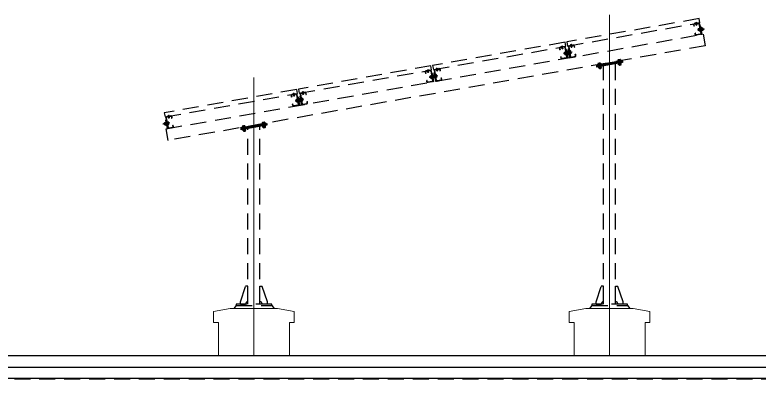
# Model space of a CAD drawing. Header units: millimetres. Extents: x 19868 to 801382, y -4805 to 85279.
# Drawn here: x 65672 to 71949, y 48182 to 51255 of the extents above; entities that cross this region are included whole.
import ezdxf

# ---------------------------------------------------------------- set-up
doc = ezdxf.new("R2010")
doc.units = ezdxf.units.MM
doc.header["$LTSCALE"] = 250
doc.linetypes.add('CENTER', pattern=[50.8, 31.75, -6.35, 6.35, -6.35])
doc.linetypes.add('HID', pattern=[2.8, 1.8, -1])
doc.layers.add('A-ELE-9', color=9, linetype='Continuous', lineweight=5)
doc.layers.add('CEN', color=1, linetype='Continuous', lineweight=9)
for name, color, linetype in [('A-FIN', 6, 'Continuous'), ('A-FIN-8', 8, 'Continuous'), ('A-HAT-WIREMESH', 9, 'g_mesh'), ('A-WP', 1, 'HID'), ('S-ELE-5', 8, 'Continuous'), ('태양광', 7, 'Continuous'), ('태양광 모듈', 150, 'Continuous'), ('태양광구조물', 7, 'Continuous')]:
    doc.layers.add(name, color=color, linetype=linetype)
doc.styles.add('Gdim', font='')
doc.styles.get('Gdim').set_extended_font_data('Dotum')
doc.linetypes.add('g_mesh', pattern='A,10,-0.8,["X",Gdim,S=0.6,R=0,X=-0.15,Y=-0.3],-0.8', length=11.6)

# ---------------------------------------------------------------- blocks, each defined once
blk = doc.blocks.new('G$CE9AAA169')
at = {"color": 8}
for p, q in [((10.9, 18), (10, 17.1)), ((10, 6.9), (10, 17.1)), ((10, 6.9), (10.9, 6)), ((15.3, 18), (10.9, 18)), ((10.9, 6), (10.9, 18)), ((15.3, 6), (10.9, 6)), ((15.3, 3.8), (15.3, 20.2)), ((16.2, 23), (24.4, 23)), ((24.4, 17.5), (16.2, 17.5)), ((24.4, 6.5), (16.2, 6.5)), ((16.2, 1), (24.4, 1)), ((25.3, 3.8), (25.3, 20.2)), ((28.3, 12), (25.3, 13.7)), ((25.3, 12), (28.3, 10.3)), ((47.1, 23), (40, 23)), ((40, 1), (40, 23)), ((40, 17.5), (47.1, 17.5)), ((40, 6.5), (47.1, 6.5)), ((47.1, 1), (40, 1)), ((48, 3.8), (48, 20.2))]:
    blk.add_line(p, q, dxfattribs=at)
for points in [[(25.3, 1.3), (28.3, 1.3), (28.3, 22.8), (25.3, 22.8)], [(37.5, 0), (37.5, 24), (40, 24), (40, 0)]]:
    blk.add_lwpolyline(points, close=True, dxfattribs=at)
for centre, radius, start, end in [((20.1, 20.2), 4.82, 145.33011, 214.66989), ((33.3, 12), 18, 162.25912, 197.74088), ((20.1, 3.8), 4.82, 145.33011, 214.66989), ((20.5, 20.2), 4.82, 325.33011, 34.66989), ((7.3, 12), 18, 342.25912, 17.74088), ((20.5, 3.8), 4.82, 325.33011, 34.66989), ((43.2, 20.2), 4.82, 325.33011, 34.66989), ((30, 12), 18, 342.25912, 17.74088), ((43.2, 3.8), 4.82, 325.33011, 34.66989)]:
    blk.add_arc(centre, radius, start, end, dxfattribs=at)
at = {"layer": '태양광', "color": 1, "linetype": 'CENTER', "ltscale": 0.3}
blk.add_line((58, 12), (0, 12), dxfattribs=at)
blk = doc.blocks.new('G$C40D0023C')
at = {"color": 8}
for p, q in [((0, 10.1), (0, 1.4)), ((0.5, 11.5), (4.5, 11.5)), ((0.5, 8.7), (4.5, 8.7)), ((0.5, 2.9), (4.5, 2.9)), ((0.5, 0), (4.5, 0)), ((5, 10.1), (5, 1.4))]:
    blk.add_line(p, q, dxfattribs=at)
for centre, radius, start, end in [((2.4, 10.1), 2.43, 143.53068, 216.46932), ((9, 5.8), 9, 161.2917, 198.7083), ((2.4, 1.4), 2.43, 143.53068, 216.46932), ((2.6, 10.1), 2.43, 323.53068, 36.46932), ((-4, 5.8), 9, 341.2917, 18.7083), ((2.6, 1.4), 2.43, 323.53068, 36.46932)]:
    blk.add_arc(centre, radius, start, end, dxfattribs=at)
blk = doc.blocks.new('G$C8948AF4A')
at = {"color": 8}
for p, q in [((0, 12.2), (1.5, 12.2)), ((0, 0), (0, 12.2)), ((0, 7), (1.5, 6.1)), ((0, 6.1), (1.5, 5.2)), ((1.5, 0), (0, 0)), ((1.5, 12.2), (1.5, 0))]:
    blk.add_line(p, q, dxfattribs=at)
blk = doc.blocks.new('G$C516BF46D')
for name, p in [('G$C40D0023C', (0, 0.3)), ('G$C8948AF4A', (5, 0))]:
    blk.add_blockref(name, p)
blk = doc.blocks.new('G$C8DD5E604')
at = {"color": 1, "linetype": 'CENTER', "ltscale": 0.3}
blk.add_line((0, 6.1), (23, 6.1), dxfattribs=at)
at = {"color": 8}
for p, q in [((1.1, 8.6), (1.6, 9.1)), ((1.1, 8.6), (1.1, 3.6)), ((1.1, 8.6), (6.4, 8.6)), ((1.6, 3.1), (1.1, 3.6)), ((1.1, 3.6), (6.4, 3.6)), ((1.6, 3.1), (1.6, 9.1)), ((12.9, 9.1), (1.6, 9.1)), ((12.9, 3.1), (1.6, 3.1)), ((16.1, 0), (16.1, 12.2)), ((16.1, 12.2), (17.6, 12.2)), ((16.1, 7), (17.6, 6.1)), ((16.1, 6.1), (17.6, 5.2)), ((17.6, 0), (16.1, 0)), ((17.6, 12.2), (17.6, 0)), ((21.1, 11.9), (17.6, 11.9)), ((17.6, 11.9), (17.6, 0.3)), ((21.1, 9), (17.6, 9)), ((21.1, 3.2), (17.6, 3.2)), ((21.1, 0.3), (17.6, 0.3)), ((21.6, 10.4), (21.6, 1.8))]:
    blk.add_line(p, q, dxfattribs=at)
for centre, radius, start, end in [((19.2, 10.4), 2.43, 323.53068, 36.46932), ((12.6, 6.1), 9, 341.2917, 18.7083), ((19.2, 1.8), 2.43, 323.53068, 36.46932)]:
    blk.add_arc(centre, radius, start, end, dxfattribs=at)
blk.add_blockref('G$C516BF46D', (6.4, 0), dxfattribs=at)
blk = doc.blocks.new('G$CC1AFC2AA')
at = {"color": 9}
for p, q in [((28.3, 70), (28.3, 0)), ((34.3, 75), (33.3, 75)), ((34.3, 75), (34.3, 0)), ((34.3, 75), (34.3, 0)), ((28.3, 0), (34.3, 0))]:
    blk.add_line(p, q, dxfattribs=at)
at = {"color": 9, "ltscale": 0.1}
for p, q in [((34.3, 92), (34.3, 8)), ((34.3, 67), (34.3, 8)), ((37.5, 91.8), (37.5, 8)), ((42.3, 100), (76.3, 100)), ((42.5, 96.8), (76.1, 96.8)), ((81.1, 91.8), (81.1, 80)), ((81.1, 80), (84.3, 80)), ((84.3, 92), (84.3, 80)), ((42.3, 0), (76.3, 0)), ((42.5, 3.2), (76.1, 3.2)), ((81.1, 8.2), (81.1, 20)), ((81.1, 20), (84.3, 20)), ((84.3, 8), (84.3, 20))]:
    blk.add_line(p, q, dxfattribs=at)
at = {"color": 9}
blk.add_arc((33.3, 70), 5, 90, 180, dxfattribs=at)
at = {"color": 9, "ltscale": 0.1}
for centre, radius, start, end in [((42.3, 92), 8, 90, 180), ((42.5, 91.8), 5, 90, 180), ((76.1, 91.8), 5, 0, 90), ((76.3, 92), 8, 0, 90), ((42.3, 8), 8, 180, 270), ((42.5, 8.2), 5, 180, 270), ((76.1, 8.2), 5, 270, 0), ((76.3, 8), 8, 270, 0)]:
    blk.add_arc(centre, radius, start, end, dxfattribs=at)
at = {"layer": '태양광', "color": 9, "rotation": 90}
blk.add_blockref('G$C8DD5E604', (65.4, 83.9), dxfattribs=at)
at = {"layer": '태양광', "color": 9}
blk.add_blockref('G$CE9AAA169', (0, 31), dxfattribs=at)
blk = doc.blocks.new('G$CB3066EF5')
at = {"layer": '태양광', "color": 8}
for p, q in [((0.9, 18), (0, 17.1)), ((0, 6.9), (0, 17.1)), ((0, 6.9), (0.9, 6)), ((6.5, 18), (0.9, 18)), ((0.9, 6), (0.9, 18)), ((6.5, 6), (0.9, 6)), ((6.5, 3.8), (6.5, 20.2)), ((7.4, 23), (15.6, 23)), ((15.6, 17.5), (7.4, 17.5)), ((15.6, 6.5), (7.4, 6.5)), ((7.4, 1), (15.6, 1)), ((16.5, 3.8), (16.5, 20.2)), ((19.5, 12), (16.5, 13.7)), ((16.5, 12), (19.5, 10.3)), ((47.1, 23), (40, 23)), ((40, 1), (40, 23)), ((40, 17.5), (47.1, 17.5)), ((40, 6.5), (47.1, 6.5)), ((47.1, 1), (40, 1)), ((48, 3.8), (48, 20.2))]:
    blk.add_line(p, q, dxfattribs=at)
for points in [[(16.5, 1.2), (19.5, 1.2), (19.5, 22.8), (16.5, 22.8)], [(37.5, 0), (37.5, 24), (40, 24), (40, 0)]]:
    blk.add_lwpolyline(points, close=True, dxfattribs=at)
for centre, radius, start, end in [((11.3, 20.2), 4.82, 145.33011, 214.66989), ((24.5, 12), 18, 162.25912, 197.74088), ((11.3, 3.8), 4.82, 145.33011, 214.66989), ((11.7, 20.2), 4.82, 325.33011, 34.66989), ((-1.5, 12), 18, 342.25912, 17.74088), ((11.7, 3.8), 4.82, 325.33011, 34.66989), ((43.2, 20.2), 4.82, 325.33011, 34.66989), ((30, 12), 18, 342.25912, 17.74088), ((43.2, 3.8), 4.82, 325.33011, 34.66989)]:
    blk.add_arc(centre, radius, start, end, dxfattribs=at)
blk = doc.blocks.new('G$CB85E6AD0')
at = {"color": 9}
for points in [[(0, 37.5), (220, 37.5), (220, 28.5), (0, 28.5)], [(0, 28.5), (220, 28.5), (220, 19.5), (0, 19.5)]]:
    blk.add_lwpolyline(points, close=True, dxfattribs=at)
at = {"rotation": 90}
for p in [(37, 0), (207, 0)]:
    blk.add_blockref('G$CB3066EF5', p, dxfattribs=at)
blk = doc.blocks.new('A$C6211cc4b')
at = {"layer": 'A-ELE-9', "linetype": 'Continuous', "ltscale": 0.3, "elevation": 0}
for points in [[(2000, -750), (2000, -470), (1960, -470), (1960, -375.7), (2100, -350), (2500, -350), (2640, -375.7), (2640, -470), (2600, -470), (2600, -750)], [(5000, -750), (5000, -470), (4960, -470), (4960, -375.7), (5100, -350), (5500, -350), (5640, -375.7), (5640, -470), (5600, -470), (5600, -750)]]:
    blk.add_lwpolyline(points, dxfattribs=at)
at = {"layer": 'CEN'}
for p, q in [((5300, 2126.3), (5300, -750)), ((2300, 1597.6), (2300, -750))]:
    blk.add_line(p, q, dxfattribs=at)
at = {"layer": 'S-ELE-5', "linetype": 'HID', "ltscale": 0.3}
for p, q in [((5250, -314), (5250, 1696.1)), ((5350, -314), (5350, 1713.7)), ((2250, -314), (2250, 1167.5)), ((2350, -314), (2350, 1185.1)), ((2185.5, -294), (2230, -164)), ((2250, -164), (2230, -164)), ((2250, -294), (2250, -164)), ((2350, -294), (2350, -164)), ((2350, -164), (2370, -164)), ((2414.5, -294), (2370, -164)), ((5185.5, -294), (5230, -164)), ((5250, -164), (5230, -164)), ((5250, -294), (5250, -164)), ((5350, -294), (5350, -164)), ((5350, -164), (5370, -164)), ((5414.5, -294), (5370, -164)), ((2185.5, -314), (2185.5, -294)), ((2414.5, -314), (2414.5, -294)), ((5185.5, -314), (5185.5, -294)), ((5414.5, -314), (5414.5, -294)), ((2150, -326), (2130, -350)), ((2185.5, -314), (2230, -314)), ((2414.5, -314), (2370, -314)), ((2450, -326), (2470, -350)), ((5150, -326), (5130, -350)), ((5185.5, -314), (5230, -314)), ((5414.5, -314), (5370, -314)), ((5450, -326), (5470, -350))]:
    blk.add_line(p, q, dxfattribs=at)
at = {"layer": 'S-ELE-5', "linetype": 'HID', "ltscale": 0.3, "elevation": 0}
for points in [[(2150, -314), (2150, -326), (2450, -326), (2450, -314)], [(5150, -314), (5150, -326), (5450, -326), (5450, -314)]]:
    blk.add_lwpolyline(points, close=True, dxfattribs=at)
at = {"layer": 'S-ELE-5', "linetype": 'HID', "ltscale": 0.3}
for centre, start, end in [((2250, -314), 90, 180), ((2350, -314), 0, 90), ((5250, -314), 90, 180), ((5350, -314), 0, 90)]:
    blk.add_arc(centre, 20, start, end, dxfattribs=at)
at = {"layer": '태양광 모듈', "linetype": 'HID', "ltscale": 0.3, "elevation": 0}
for points in [[(4945.1, 1863.7), (6061.8, 2060.5), (6055.7, 2095), (4939, 1898.2)], [(3813.5, 1664.3), (4930.3, 1861.1), (4924.2, 1895.6), (3807.4, 1698.8)], [(2681.9, 1464.9), (3798.7, 1661.7), (3792.6, 1696.2), (2675.8, 1499.4)], [(1550.4, 1265.5), (2667.2, 1462.3), (2661.1, 1496.8), (1544.3, 1300)]]:
    blk.add_lwpolyline(points, close=True, dxfattribs=at)
at = {"layer": '태양광구조물', "color": 9, "linetype": 'HID', "ltscale": 0.3, "elevation": 0}
blk.add_lwpolyline([(1558.4, 1165.4), (6088.5, 1963.7), (6105.8, 1865.2), (1575.7, 1066.9)], close=True, dxfattribs=at)
at = {"layer": '태양광구조물', "linetype": 'HID', "ltscale": 0.3, "xscale": -1, "rotation": 9.994059257837286}
for p in [(6107, 1967), (4975.5, 1767.6), (3843.9, 1568.2), (2712.4, 1368.8)]:
    blk.add_blockref('G$CC1AFC2AA', p, dxfattribs=at)
at = {"layer": '태양광구조물', "linetype": 'HID', "ltscale": 0.3}
for name, p, rotation in [('G$CC1AFC2AA', (4934.5, 1760.3), 9.994059257837392), ('G$CB85E6AD0', (5196.6, 1666.9), 9.994059257831289), ('G$CC1AFC2AA', (3803, 1560.9), 9.994059257837392), ('G$CC1AFC2AA', (2671.4, 1361.5), 9.994059257837392), ('G$CC1AFC2AA', (1539.8, 1162.1), 9.994059257837392), ('G$CB85E6AD0', (2196.6, 1138.2), 9.994059257831289)]:
    blk.add_blockref(name, p, dxfattribs=dict(at, rotation=rotation))

msp = doc.modelspace()

# ---------------------------------------------------------------- linework, layer by layer
at = {"layer": 'A-FIN'}
msp.add_line((114020.2, 48378.9), (53406.2, 48378.9), dxfattribs=at)
at = {"layer": 'A-FIN-8'}
msp.add_line((114520, 48186.9), (52906.4, 48186.9), dxfattribs=at)
at = {"layer": 'A-HAT-WIREMESH', "ltscale": 0.6}
msp.add_line((52896.2, 48282.9), (114530.2, 48282.9), dxfattribs=at)
at = {"layer": 'A-WP', "ltscale": 0.3}
msp.add_line((114523.1, 48181.9), (52903.4, 48181.9), dxfattribs=at)

# ---------------------------------------------------------------- block references
at = {"layer": '태양광구조물'}
msp.add_blockref('A$C6211cc4b', (65388.2, 49128.9), dxfattribs=at)

doc.saveas('drawing.dxf')
